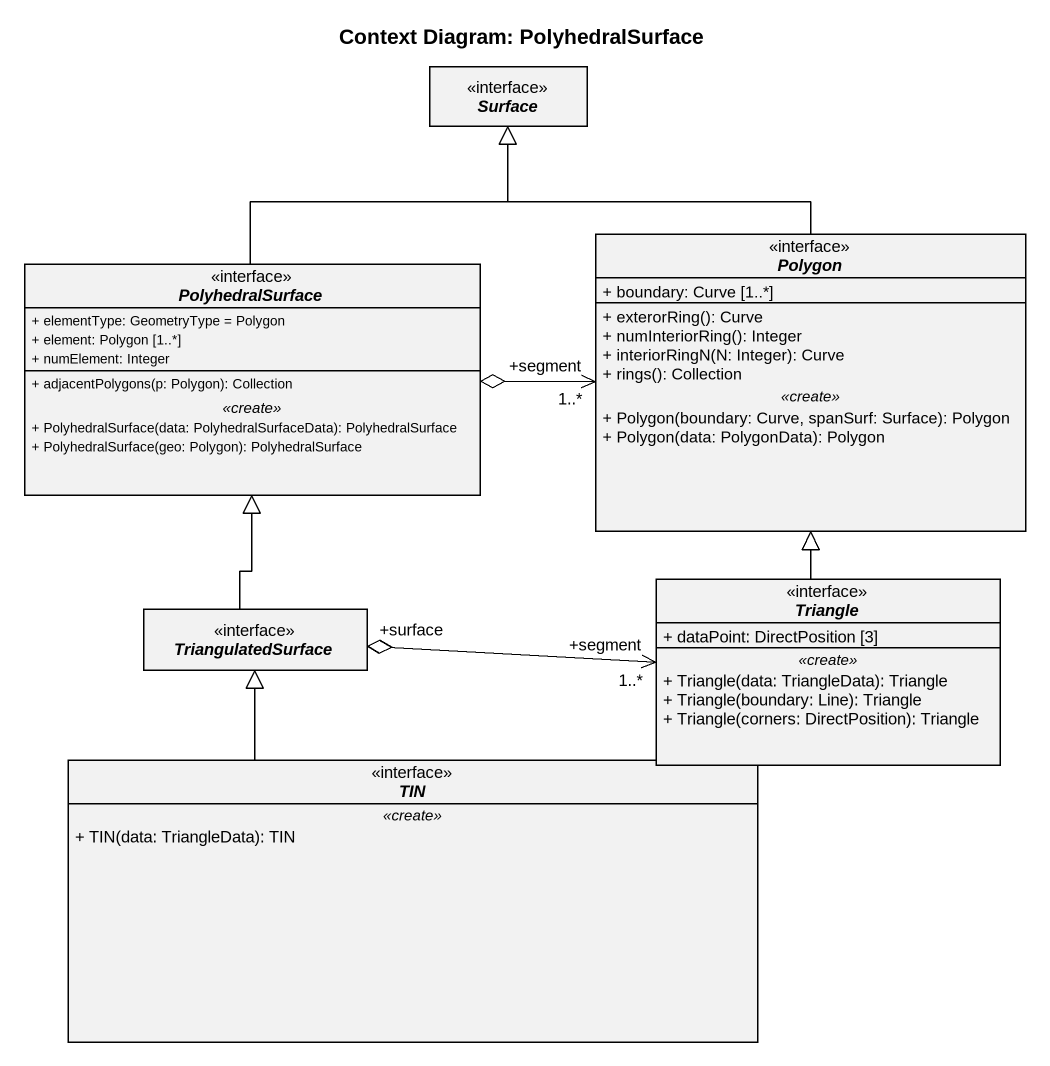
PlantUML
@startuml
title Context Diagram: PolyhedralSurface
hide circle
hide empty members
skinparam classAttributeIconSize 0
interface Surface
interface PolyhedralSurface {
  + elementType: GeometryType = Polygon
  + element: Polygon [1..*]
  + numElement: Integer
  --
  + adjacentPolygons(p: Polygon): Collection
  .. <<create>> ..
  + PolyhedralSurface(data: PolyhedralSurfaceData): PolyhedralSurface
  + PolyhedralSurface(geo: Polygon): PolyhedralSurface
}
interface Polygon {
  + boundary: Curve [1..*]
  --
  + exterorRing(): Curve
  + numInteriorRing(): Integer
  + interiorRingN(N: Integer): Curve
  + rings(): Collection
  .. <<create>> ..
  + Polygon(boundary: Curve, spanSurf: Surface): Polygon
  + Polygon(data: PolygonData): Polygon
}
interface TriangulatedSurface
interface Triangle {
  + dataPoint: DirectPosition [3]
  .. <<create>> ..
  + Triangle(data: TriangleData): Triangle
  + Triangle(boundary: Line): Triangle
  + Triangle(corners: DirectPosition): Triangle
}
interface TIN {
  .. <<create>> ..
  + TIN(data: TriangleData): TIN
}
PolyhedralSurface -up-|> Surface
Polygon -up-|> Surface
Polygon "+segment\n1..*" <-left-o PolyhedralSurface
TriangulatedSurface -up-|> PolyhedralSurface
Triangle -up-|> Polygon
Triangle "+segment\n1..*" <-left-o "+surface" TriangulatedSurface
TIN -up-|> TriangulatedSurface
@enduml
